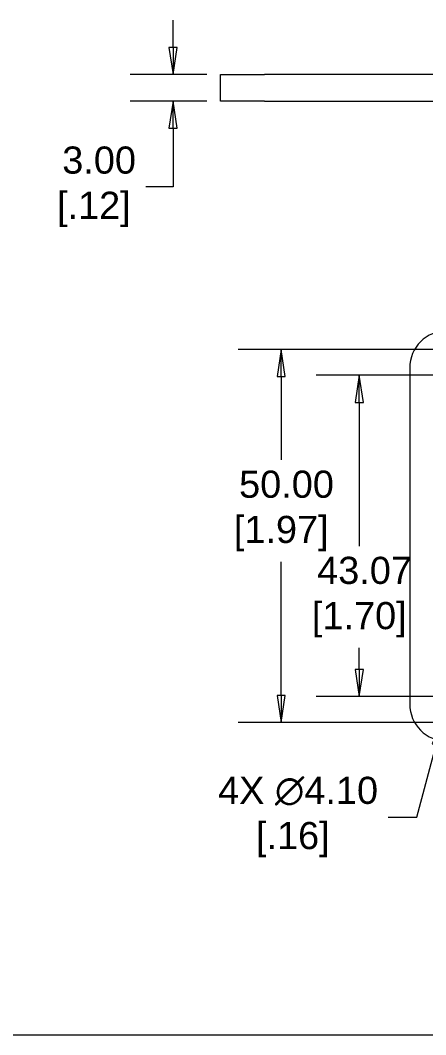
# Model space of a CAD drawing. Header units: millimetres. Extents: x 14 to 415, y 15 to 319.
# Drawn here: x 158.5 to 204.5, y 14.8 to 129.9 of the extents above; entities that cross this region are included whole.
import ezdxf
from ezdxf.enums import TextEntityAlignment as Align

# ---------------------------------------------------------------- set-up
doc = ezdxf.new("R2010")
doc.units = ezdxf.units.MM
doc.header["$LTSCALE"] = 1.538462
for name, color, linetype, lineweight in [('Dimension (ANSI)', 7, 'Continuous', 9), ('Sketch Geometry (ANSI)', 7, 'Continuous', 9), ('Symbol (ANSI)', 7, 'Continuous', 9), ('Visible (ANSI)', 7, 'Continuous', 9)]:
    doc.layers.add(name, color=color, linetype=linetype, lineweight=lineweight)
doc.styles.add('Note Text (ANSI)', font='arial.ttf')
doc.styles.add('Text Style20', font='arial.ttf')
doc.dimstyles.new('Default - mm (ANSI)', dxfattribs={"dimscale": 1.538462, "dimtxt": 2, "dimasz": 2, "dimexe": 3.175, "dimexo": 1, "dimgap": 0.8, "dimtad": 0, "dimtih": 1, "dimtoh": 1, "dimrnd": 1e-08, "dimzin": 4, "dimdsep": 46, "dimtxsty": 'Note Text (ANSI)', "dimblk": 'Filled-1', "dimcen": 0.09, "dimdle": 10, "dimclrd": 256, "dimclre": 256, "dimclrt": 256, "dimadec": 1, "dimazin": 0, "dimtfac": 1.524, "dimtofl": 0, "dimtmove": 0, "dimatfit": 3, "dimfxl": 1, "dimtolj": 1, "dimtzin": 0, "dimlwd": -1, "dimlwe": -1, "dimarcsym": 0})

# ---------------------------------------------------------------- blocks, each defined once
blk = doc.blocks.new('Title Blocks HAMMOND')
at = {"layer": 'Sketch Geometry (ANSI)'}
blk.add_line((9.353, 9.64), (173.942, 9.64), dxfattribs=at)
at = {"layer": 'Symbol (ANSI)', "style": 'Text Style20'}
blk.add_attdef('<TITLE>_001', text='', height=5, dxfattribs=at).set_placement((231.474, 16.617), align=Align.MIDDLE_CENTER)
blk = doc.blocks.new('Filled-1')
at = {"color": 0}
for p, q in [((0, 0), (-1, 0.15)), ((-1, 0.15), (-1, -0.15)), ((-1, 0), (0, 0)), ((-1, -0.15), (0, 0))]:
    blk.add_line(p, q, dxfattribs=at)
at = {"color": 0, "flags": 128}
blk.add_lwpolyline([(-1, -0.15), (0, 0), (-1, 0.15), (-1, -0.15)], dxfattribs=at)
at = {"color": 0}
blk.add_solid([(-1, -0.15), (0, 0), (-1, 0.15), (-1, -0.15)], dxfattribs=at)
blk = doc.blocks.new('*D25')
at = {"layer": 'Defpoints', "color": 0, "transparency": 16777216}
for p in [(211.67, 89.62), (196.93, 53.18), (211.67, 53.18)]:
    blk.add_point(p, dxfattribs=at)
at = {"layer": 'Dimension (ANSI)', "transparency": 16777216}
for p, q in [((210.13, 89.62), (192.05, 89.62)), ((196.93, 86.54), (196.93, 70.24)), ((196.93, 56.25), (196.93, 58.7)), ((210.13, 53.18), (192.05, 53.18))]:
    blk.add_line(p, q, dxfattribs=at)
at = {"layer": 'Dimension (ANSI)', "transparency": 16777216, "xscale": 3.076923076923077, "yscale": 3.076923076923077, "zscale": 3.076923076923077}
for p, rotation in [((196.93, 89.62), 90), ((196.93, 53.18), 270)]:
    blk.add_blockref('Filled-1', p, dxfattribs=dict(at, rotation=rotation))
at = {"layer": 'Dimension (ANSI)', "transparency": 16777216, "insert": (196.93, 64.47), "char_height": 3.077, "attachment_point": 5, "style": 'Note Text (ANSI)'}
blk.add_mtext('\\A1; 43.07\\P[1.70]', dxfattribs=at)
blk = doc.blocks.new('*D29')
at = {"layer": 'Defpoints', "color": 0, "transparency": 16777216}
for p in [(207.33, 54.03), (206.43, 50.68)]:
    blk.add_point(p, dxfattribs=at)
at = {"layer": 'Dimension (ANSI)', "transparency": 16777216}
for p, q in [((206.74, 52.36), (207.02, 52.36)), ((206.88, 52.22), (206.88, 52.5)), ((203.44, 39.53), (205.64, 47.71)), ((200.2, 39.53), (203.44, 39.53))]:
    blk.add_line(p, q, dxfattribs=at)
at = {"layer": 'Dimension (ANSI)', "transparency": 16777216, "xscale": 3.076923076923077, "yscale": 3.076923076923077, "zscale": 3.076923076923077, "rotation": 74.99999999998599}
blk.add_blockref('Filled-1', (206.43, 50.68), dxfattribs=at)
at = {"layer": 'Dimension (ANSI)', "transparency": 16777216, "insert": (189.39, 39.53), "char_height": 3.0769, "attachment_point": 5, "style": 'Note Text (ANSI)'}
blk.add_mtext('\\A1; 4X ∅4.10\\P[.16]', dxfattribs=at)
blk = doc.blocks.new('*D32')
at = {"layer": 'Defpoints', "color": 0, "transparency": 16777216}
for p in [(181.18, 123.71), (175.81, 120.71), (181.18, 120.71)]:
    blk.add_point(p, dxfattribs=at)
at = {"layer": 'Dimension (ANSI)', "transparency": 16777216}
for p, q in [((175.81, 126.79), (175.81, 129.87)), ((179.64, 123.71), (170.93, 123.71)), ((179.64, 120.71), (170.93, 120.71)), ((175.81, 117.64), (175.81, 110.99)), ((175.81, 110.99), (172.74, 110.99))]:
    blk.add_line(p, q, dxfattribs=at)
at = {"layer": 'Dimension (ANSI)', "transparency": 16777216, "xscale": 3.076923076923077, "yscale": 3.076923076923077, "zscale": 3.076923076923077}
for p, rotation in [((175.81, 123.71), 270), ((175.81, 120.71), 90)]:
    blk.add_blockref('Filled-1', p, dxfattribs=dict(at, rotation=rotation))
at = {"layer": 'Dimension (ANSI)', "transparency": 16777216, "insert": (166.83, 110.99), "char_height": 3.077, "attachment_point": 5, "style": 'Note Text (ANSI)'}
blk.add_mtext('\\A1; 3.00\\P[.12]', dxfattribs=at)
blk = doc.blocks.new('*D38')
at = {"layer": 'Defpoints', "color": 0, "transparency": 16777216}
for p in [(216.19, 92.55), (188.08, 50.24), (216.19, 50.24)]:
    blk.add_point(p, dxfattribs=at)
at = {"layer": 'Dimension (ANSI)', "transparency": 16777216}
for p, q in [((214.65, 92.55), (183.2, 92.55)), ((188.08, 89.47), (188.08, 80.02)), ((188.08, 53.32), (188.08, 68.47)), ((214.65, 50.24), (183.2, 50.24))]:
    blk.add_line(p, q, dxfattribs=at)
at = {"layer": 'Dimension (ANSI)', "transparency": 16777216, "xscale": 3.076923076923077, "yscale": 3.076923076923077, "zscale": 3.076923076923077}
for p, rotation in [((188.08, 92.55), 90), ((188.08, 50.24), 270)]:
    blk.add_blockref('Filled-1', p, dxfattribs=dict(at, rotation=rotation))
at = {"layer": 'Dimension (ANSI)', "transparency": 16777216, "insert": (188.08, 74.24), "char_height": 3.077, "attachment_point": 5, "style": 'Note Text (ANSI)'}
blk.add_mtext('\\A1; 50.00\\P[1.97]', dxfattribs=at)

msp = doc.modelspace()

# ---------------------------------------------------------------- linework, layer by layer
at = {"layer": 'Visible (ANSI)'}
for p, q in [((181.1755, 123.7139), (186.1748, 123.7139)), ((181.1755, 120.7139), (181.1755, 123.7139)), ((236.1763, 123.7139), (186.1748, 123.7139)), ((186.1748, 120.7139), (181.1755, 120.7139)), ((186.1748, 120.7139), (236.1763, 120.7139)), ((202.6504, 90.4369), (202.6504, 52.3586))]:
    msp.add_line(p, q, dxfattribs=at)
for centre, major_axis in [((206.8818, 90.4356), (-2.9925, 2.9925)), ((206.8818, 52.3599), (-2.9925, -2.9925))]:
    msp.add_ellipse(centre, major_axis=major_axis, ratio=0.99969546, start_param=5.49793944, end_param=7.06843118, dxfattribs=at)

# ---------------------------------------------------------------- block references
at = {"xscale": 1.538461538461538, "yscale": 1.538461538461538, "zscale": 1.538461538461538}
msp.add_blockref('Title Blocks HAMMOND', (-0.3828, 0.0192), dxfattribs=at)

# ---------------------------------------------------------------- dimensions: what is measured, and where the dimension line sits
at = {"layer": 'Dimension (ANSI)'}
for base, p1, p2, text, override, picture, middle in [((175.8147, 120.7139), (181.1755, 123.7139), (181.1755, 120.7139), ' <>\\X[.12]', {"dimdec": 2, "dimpost": '\\X', "dimtp": 0, "dimtm": 0, "dimtdec": 2, "dimatfit": 1}, '*D32', (166.8297, 110.993)), ((188.082, 50.2439), (216.1888, 92.5516), (216.1888, 50.2439), ' <>\\X[1.97]', {"dimdec": 2, "dimlfac": 1.181818, "dimpost": '\\X', "dimtp": 0, "dimtm": 0, "dimtdec": 2, "dimatfit": 1}, '*D38', (188.082, 74.2448)), ((196.9303, 53.1765), (211.6675, 89.619), (211.6675, 53.1765), ' <>\\X[1.70]', {"dimdec": 2, "dimlfac": 1.181818, "dimpost": '\\X', "dimtp": 0, "dimtm": 0, "dimtdec": 2, "dimatfit": 1}, '*D25', (196.9303, 64.4705))]:
    dim = msp.add_linear_dim(base=base, p1=p1, p2=p2, angle=90, text=text, dimstyle='Default - mm (ANSI)', override=override, dxfattribs=at)
    dim.commit()
    dim.dimension.update_dxf_attribs({"geometry": picture, "text_midpoint": middle, "dimtype": 160})
dim = msp.add_diameter_dim_2p(p1=(207.3301, 54.0348), p2=(206.4322, 50.6838), text=' 4X <>\\X[.16]', dimstyle='Default - mm (ANSI)', override={"dimdec": 2, "dimlfac": 1.181818, "dimpost": '\\X', "dimtp": 0, "dimtm": 0, "dimtdec": 2}, dxfattribs=at)
dim.commit()
dim.dimension.update_dxf_attribs({"geometry": '*D29', "text_midpoint": (189.3902, 39.5343), "dimtype": 163})

doc.saveas('drawing.dxf')
